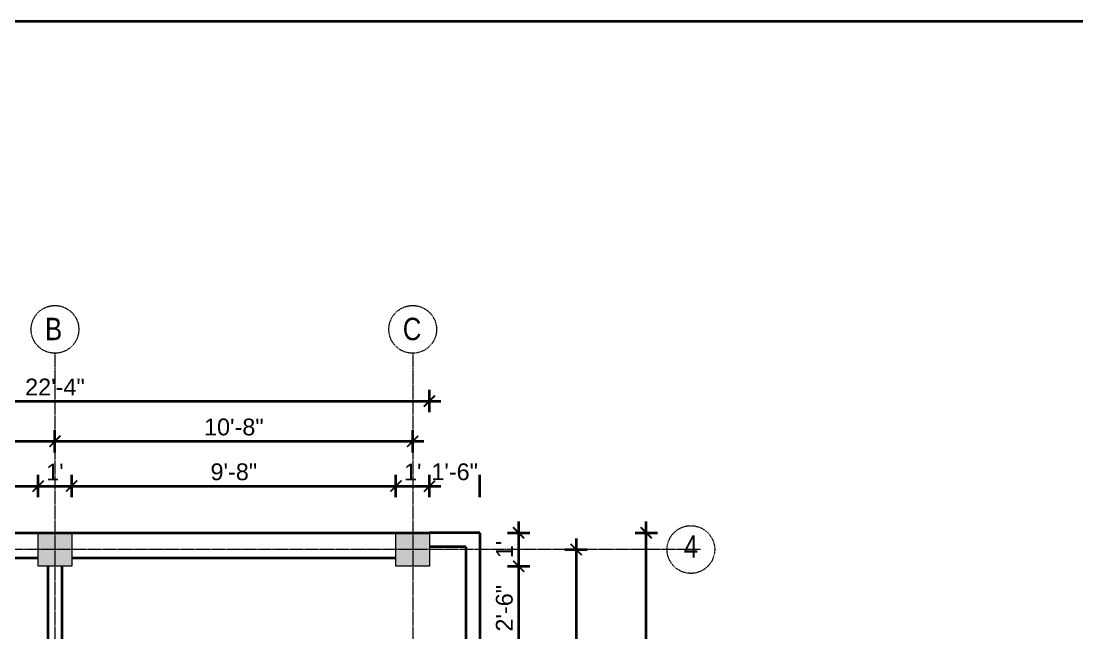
# Model space of a CAD drawing. Header units: inches. Extents: x 141029 to 166402, y -23568 to -18036.
# Drawn here: x 158512.7 to 158890.4, y -21432.4 to -21213.6 of the extents above; entities that cross this region are included whole.
import ezdxf

# ---------------------------------------------------------------- set-up
doc = ezdxf.new("R2010")
doc.units = ezdxf.units.IN
doc.header["$LTSCALE"] = 0.5
doc.header["$MEASUREMENT"] = 0
doc.header["$PDMODE"] = 66
doc.linetypes.add('CENTER', pattern=[2, 1.25, -0.25, 0.25, -0.25])
for name, color, linetype, lineweight in [('Annotate-Lite.w', 177, 'Continuous', 9), ('Annotations-Bold.w', 177, 'Continuous', 13), ('wall', 1, 'Continuous', 40)]:
    doc.layers.add(name, color=color, linetype=linetype, lineweight=lineweight)
doc.styles.add('ARAIL', font='ARIALN.TTF')
doc.styles.get("Standard").update_dxf_attribs({"font": 'arial.ttf'})
doc.dimstyles.new('1 by 96', dxfattribs={"dimtxt": 6, "dimasz": 4, "dimexe": 4, "dimexo": 4, "dimgap": 2, "dimtad": 1, "dimdec": 0, "dimzin": 0, "dimdsep": 46, "dimlunit": 4, "dimtxsty": 'Standard', "dimblk": 'ARCHTICK', "dimcen": 0, "dimdle": 4, "dimadec": 0, "dimazin": 0, "dimtfac": 1, "dimtdec": 0, "dimtix": 1, "dimtofl": 0, "dimtmove": 1, "dimatfit": 3, "dimldrblk": 'ARCHTICK', "dimfxl": 4, "dimfxlon": 1, "dimtolj": 1, "dimtzin": 0, "dimlwd": -1, "dimlwe": -1, "dimarcsym": 0})

# ---------------------------------------------------------------- blocks, each defined once
blk = doc.blocks.new('_ArchTick')
at = {"color": 0, "linetype": 'ByBlock', "const_width": 0.15}
blk.add_lwpolyline([(-0.5, -0.5), (0.5, 0.5)], dxfattribs=at)
blk = doc.blocks.new('*D423')
at = {"layer": 'Defpoints', "color": 0, "transparency": 16777216}
for p in [(158518.77, -21379.85), (158402.77, -21396.55), (158518.77, -21396.55)]:
    blk.add_point(p, dxfattribs=at)
at = {"layer": 'wall', "color": 0, "transparency": 16777216}
for p, q in [((158402.77, -21383.85), (158402.77, -21375.85)), ((158518.77, -21383.85), (158518.77, -21375.85)), ((158398.77, -21379.85), (158522.77, -21379.85))]:
    blk.add_line(p, q, dxfattribs=at)
at = {"layer": 'wall', "color": 0, "transparency": 16777216, "xscale": 4, "yscale": 4, "zscale": 4, "rotation": 180}
blk.add_blockref('_ArchTick', (158402.77, -21379.85), dxfattribs=at)
at = {"layer": 'wall', "color": 0, "transparency": 16777216, "xscale": 4, "yscale": 4, "zscale": 4}
blk.add_blockref('_ArchTick', (158518.77, -21379.85), dxfattribs=at)
at = {"layer": 'wall', "color": 0, "transparency": 16777216, "insert": (158460.77, -21374.79), "char_height": 6, "attachment_point": 5}
blk.add_mtext('\\A1;9\'-8"', dxfattribs=at)
blk = doc.blocks.new('*D424')
at = {"layer": 'Defpoints', "color": 0, "transparency": 16777216}
for p in [(158530.77, -21379.85), (158518.77, -21396.55), (158530.77, -21396.55)]:
    blk.add_point(p, dxfattribs=at)
at = {"layer": 'wall', "color": 0, "transparency": 16777216}
for p, q in [((158518.77, -21383.85), (158518.77, -21375.85)), ((158530.77, -21383.85), (158530.77, -21375.85)), ((158514.77, -21379.85), (158534.77, -21379.85))]:
    blk.add_line(p, q, dxfattribs=at)
at = {"layer": 'wall', "color": 0, "transparency": 16777216, "xscale": 4, "yscale": 4, "zscale": 4, "rotation": 180}
blk.add_blockref('_ArchTick', (158518.77, -21379.85), dxfattribs=at)
at = {"layer": 'wall', "color": 0, "transparency": 16777216, "xscale": 4, "yscale": 4, "zscale": 4}
blk.add_blockref('_ArchTick', (158530.77, -21379.85), dxfattribs=at)
at = {"layer": 'wall', "color": 0, "transparency": 16777216, "insert": (158524.77, -21374.84), "char_height": 6, "attachment_point": 5}
blk.add_mtext("\\A1;1'", dxfattribs=at)
blk = doc.blocks.new('*D425')
at = {"layer": 'Defpoints', "color": 0, "transparency": 16777216}
for p in [(158646.77, -21379.85), (158530.77, -21396.55), (158646.77, -21396.55)]:
    blk.add_point(p, dxfattribs=at)
at = {"layer": 'wall', "color": 0, "transparency": 16777216}
for p, q in [((158530.77, -21383.85), (158530.77, -21375.85)), ((158646.77, -21383.85), (158646.77, -21375.85)), ((158526.77, -21379.85), (158650.77, -21379.85))]:
    blk.add_line(p, q, dxfattribs=at)
at = {"layer": 'wall', "color": 0, "transparency": 16777216, "xscale": 4, "yscale": 4, "zscale": 4, "rotation": 180}
blk.add_blockref('_ArchTick', (158530.77, -21379.85), dxfattribs=at)
at = {"layer": 'wall', "color": 0, "transparency": 16777216, "xscale": 4, "yscale": 4, "zscale": 4}
blk.add_blockref('_ArchTick', (158646.77, -21379.85), dxfattribs=at)
at = {"layer": 'wall', "color": 0, "transparency": 16777216, "insert": (158588.77, -21374.79), "char_height": 6, "attachment_point": 5}
blk.add_mtext('\\A1;9\'-8"', dxfattribs=at)
blk = doc.blocks.new('*D426')
at = {"layer": 'Defpoints', "color": 0, "transparency": 16777216}
for p in [(158658.77, -21379.85), (158646.77, -21396.55), (158658.77, -21396.55)]:
    blk.add_point(p, dxfattribs=at)
at = {"layer": 'wall', "color": 0, "transparency": 16777216}
for p, q in [((158646.77, -21383.85), (158646.77, -21375.85)), ((158658.77, -21383.85), (158658.77, -21375.85)), ((158642.77, -21379.85), (158662.77, -21379.85))]:
    blk.add_line(p, q, dxfattribs=at)
at = {"layer": 'wall', "color": 0, "transparency": 16777216, "xscale": 4, "yscale": 4, "zscale": 4, "rotation": 180}
blk.add_blockref('_ArchTick', (158646.77, -21379.85), dxfattribs=at)
at = {"layer": 'wall', "color": 0, "transparency": 16777216, "xscale": 4, "yscale": 4, "zscale": 4}
blk.add_blockref('_ArchTick', (158658.77, -21379.85), dxfattribs=at)
at = {"layer": 'wall', "color": 0, "transparency": 16777216, "insert": (158652.77, -21374.84), "char_height": 6, "attachment_point": 5}
blk.add_mtext("\\A1;1'", dxfattribs=at)
blk = doc.blocks.new('*D427')
at = {"layer": 'Defpoints', "color": 0, "transparency": 16777216}
for p in [(158524.77, -21363.83), (158396.77, -21396.55), (158524.77, -21396.55)]:
    blk.add_point(p, dxfattribs=at)
at = {"layer": 'wall', "color": 0, "transparency": 16777216}
for p, q in [((158396.77, -21367.83), (158396.77, -21359.83)), ((158524.77, -21367.83), (158524.77, -21359.83)), ((158392.77, -21363.83), (158528.77, -21363.83))]:
    blk.add_line(p, q, dxfattribs=at)
at = {"layer": 'wall', "color": 0, "transparency": 16777216, "xscale": 4, "yscale": 4, "zscale": 4, "rotation": 180}
blk.add_blockref('_ArchTick', (158396.77, -21363.83), dxfattribs=at)
at = {"layer": 'wall', "color": 0, "transparency": 16777216, "xscale": 4, "yscale": 4, "zscale": 4}
blk.add_blockref('_ArchTick', (158524.77, -21363.83), dxfattribs=at)
at = {"layer": 'wall', "color": 0, "transparency": 16777216, "insert": (158460.77, -21358.77), "char_height": 6, "attachment_point": 5}
blk.add_mtext('\\A1;10\'-8"', dxfattribs=at)
blk = doc.blocks.new('*D428')
at = {"layer": 'Defpoints', "color": 0, "transparency": 16777216}
for p in [(158652.77, -21363.83), (158524.77, -21396.55), (158652.77, -21396.55)]:
    blk.add_point(p, dxfattribs=at)
at = {"layer": 'wall', "color": 0, "transparency": 16777216}
for p, q in [((158524.77, -21367.83), (158524.77, -21359.83)), ((158652.77, -21367.83), (158652.77, -21359.83)), ((158520.77, -21363.83), (158656.77, -21363.83))]:
    blk.add_line(p, q, dxfattribs=at)
at = {"layer": 'wall', "color": 0, "transparency": 16777216, "xscale": 4, "yscale": 4, "zscale": 4, "rotation": 180}
blk.add_blockref('_ArchTick', (158524.77, -21363.83), dxfattribs=at)
at = {"layer": 'wall', "color": 0, "transparency": 16777216, "xscale": 4, "yscale": 4, "zscale": 4}
blk.add_blockref('_ArchTick', (158652.77, -21363.83), dxfattribs=at)
at = {"layer": 'wall', "color": 0, "transparency": 16777216, "insert": (158588.77, -21358.77), "char_height": 6, "attachment_point": 5}
blk.add_mtext('\\A1;10\'-8"', dxfattribs=at)
blk = doc.blocks.new('*D429')
at = {"layer": 'Defpoints', "color": 0, "transparency": 16777216}
for p in [(158658.77, -21349.45), (158390.77, -21396.55), (158658.77, -21396.55)]:
    blk.add_point(p, dxfattribs=at)
at = {"layer": 'wall', "color": 0, "transparency": 16777216}
for p, q in [((158390.77, -21353.45), (158390.77, -21345.45)), ((158658.77, -21353.45), (158658.77, -21345.45)), ((158386.77, -21349.45), (158662.77, -21349.45))]:
    blk.add_line(p, q, dxfattribs=at)
at = {"layer": 'wall', "color": 0, "transparency": 16777216, "xscale": 4, "yscale": 4, "zscale": 4, "rotation": 180}
blk.add_blockref('_ArchTick', (158390.77, -21349.45), dxfattribs=at)
at = {"layer": 'wall', "color": 0, "transparency": 16777216, "xscale": 4, "yscale": 4, "zscale": 4}
blk.add_blockref('_ArchTick', (158658.77, -21349.45), dxfattribs=at)
at = {"layer": 'wall', "color": 0, "transparency": 16777216, "insert": (158524.77, -21344.43), "char_height": 6, "attachment_point": 5}
blk.add_mtext('\\A1;22\'-4"', dxfattribs=at)
blk = doc.blocks.new('*D435')
at = {"layer": 'Defpoints', "color": 0, "transparency": 16777216}
for p in [(158658.77, -21396.55), (158658.77, -21408.55), (158690.64, -21408.55)]:
    blk.add_point(p, dxfattribs=at)
at = {"layer": 'wall', "color": 0, "transparency": 16777216}
for p, q in [((158690.64, -21392.55), (158690.64, -21412.55)), ((158686.64, -21396.55), (158694.64, -21396.55)), ((158686.64, -21408.55), (158694.64, -21408.55))]:
    blk.add_line(p, q, dxfattribs=at)
at = {"layer": 'wall', "color": 0, "transparency": 16777216, "xscale": 4, "yscale": 4, "zscale": 4}
for p, rotation in [((158690.64, -21396.55), 90), ((158690.64, -21408.55), 270)]:
    blk.add_blockref('_ArchTick', p, dxfattribs=dict(at, rotation=rotation))
at = {"layer": 'wall', "color": 0, "transparency": 16777216, "insert": (158685.62, -21402.55), "char_height": 6, "attachment_point": 5, "rotation": 90}
blk.add_mtext("\\A1;1'", dxfattribs=at)
blk = doc.blocks.new('*D436')
at = {"layer": 'Defpoints', "color": 0, "transparency": 16777216}
for p in [(158658.77, -21408.55), (158658.77, -21438.55), (158690.64, -21438.55)]:
    blk.add_point(p, dxfattribs=at)
at = {"layer": 'wall', "color": 0, "transparency": 16777216}
for p, q in [((158690.64, -21404.55), (158690.64, -21442.55)), ((158686.64, -21408.55), (158694.64, -21408.55)), ((158686.64, -21438.55), (158694.64, -21438.55))]:
    blk.add_line(p, q, dxfattribs=at)
at = {"layer": 'wall', "color": 0, "transparency": 16777216, "xscale": 4, "yscale": 4, "zscale": 4}
for p, rotation in [((158690.64, -21408.55), 90), ((158690.64, -21438.55), 270)]:
    blk.add_blockref('_ArchTick', p, dxfattribs=dict(at, rotation=rotation))
at = {"layer": 'wall', "color": 0, "transparency": 16777216, "insert": (158685.57, -21423.55), "char_height": 6, "attachment_point": 5, "rotation": 90}
blk.add_mtext('\\A1;2\'-6"', dxfattribs=at)
blk = doc.blocks.new('*D415')
at = {"layer": 'Defpoints', "color": 0, "transparency": 16777216}
for p in [(158658.77, -21402.55), (158658.77, -21548.55), (158711.24, -21548.55)]:
    blk.add_point(p, dxfattribs=at)
at = {"layer": 'wall', "color": 0, "transparency": 16777216}
for p, q in [((158711.24, -21398.55), (158711.24, -21552.55)), ((158707.24, -21402.55), (158715.24, -21402.55)), ((158707.24, -21548.55), (158715.24, -21548.55))]:
    blk.add_line(p, q, dxfattribs=at)
at = {"layer": 'wall', "color": 0, "transparency": 16777216, "xscale": 4, "yscale": 4, "zscale": 4}
for p, rotation in [((158711.24, -21402.55), 90), ((158711.24, -21548.55), 270)]:
    blk.add_blockref('_ArchTick', p, dxfattribs=dict(at, rotation=rotation))
at = {"layer": 'wall', "color": 0, "transparency": 16777216, "insert": (158706.22, -21475.55), "char_height": 6, "attachment_point": 5, "rotation": 90}
blk.add_mtext('\\A1;12\'-2"', dxfattribs=at)
blk = doc.blocks.new('*D418')
at = {"layer": 'Defpoints', "color": 0, "transparency": 16777216}
for p in [(158530.77, -21396.55), (158736.32, -21396.55), (158530.77, -21743.55)]:
    blk.add_point(p, dxfattribs=at)
at = {"layer": 'wall', "color": 0, "transparency": 16777216}
for p, q in [((158736.32, -21747.55), (158736.32, -21392.55)), ((158732.32, -21396.55), (158740.32, -21396.55)), ((158732.32, -21743.55), (158740.32, -21743.55))]:
    blk.add_line(p, q, dxfattribs=at)
at = {"layer": 'wall', "color": 0, "transparency": 16777216, "xscale": 4, "yscale": 4, "zscale": 4}
for p, rotation in [((158736.32, -21396.55), 90), ((158736.32, -21743.55), 270)]:
    blk.add_blockref('_ArchTick', p, dxfattribs=dict(at, rotation=rotation))
at = {"layer": 'wall', "color": 0, "transparency": 16777216, "insert": (158731.26, -21570.05), "char_height": 6, "attachment_point": 5, "rotation": 90}
blk.add_mtext('\\A1;28\'-11"', dxfattribs=at)
blk = doc.blocks.new('*D551')
at = {"layer": 'Defpoints', "color": 0, "transparency": 16777216}
for p in [(158676.77, -21379.85), (158658.77, -21396.55), (158676.77, -21396.55)]:
    blk.add_point(p, dxfattribs=at)
at = {"layer": 'wall', "color": 0, "transparency": 16777216}
for p, q in [((158658.77, -21383.85), (158658.77, -21375.85)), ((158676.77, -21383.85), (158676.77, -21375.85))]:
    blk.add_line(p, q, dxfattribs=at)
at = {"layer": 'wall', "color": 0, "transparency": 16777216, "insert": (158667.77, -21374.79), "char_height": 6, "attachment_point": 5}
blk.add_mtext('\\A1;1\'-6"', dxfattribs=at)

msp = doc.modelspace()

# ---------------------------------------------------------------- hatches: boundary and pattern name
at = {"layer": 'wall'}
for points in [[(158530.77, -21396.55), (158518.77, -21396.55), (158518.77, -21408.55), (158530.77, -21408.55)], [(158658.77, -21396.55), (158646.77, -21396.55), (158646.77, -21408.55), (158658.77, -21408.55)]]:
    msp.add_hatch(color=256, dxfattribs=at).paths.add_polyline_path(points)

# ---------------------------------------------------------------- linework, layer by layer
at = {"layer": 'Annotate-Lite.w'}
for points in [[(158518.77, -21396.55), (158530.77, -21396.55), (158530.77, -21408.55), (158518.77, -21408.55)], [(158646.77, -21396.55), (158658.77, -21396.55), (158658.77, -21408.55), (158646.77, -21408.55)]]:
    msp.add_lwpolyline(points, close=True, dxfattribs=at)
at = {"layer": 'Annotations-Bold.w', "color": 0, "linetype": 'CENTER', "ltscale": 0.3}
for p, q in [((158524.77, -21332.36), (158524.77, -21834.6)), ((158652.77, -21332.36), (158652.77, -21834.6)), ((158755.77, -21402.55), (158291.34, -21402.55))]:
    msp.add_line(p, q, dxfattribs=at)
for centre in [(158524.77, -21323.83), (158652.77, -21323.83), (158752.28, -21402.55)]:
    msp.add_circle(centre, 8.53, dxfattribs=at)
at = {"layer": 'wall'}
for p, q in [((158390.77, -21396.55), (158658.77, -21396.55)), ((158676.77, -21396.55), (158658.77, -21396.55)), ((158676.77, -21396.55), (158676.77, -21438.55)), ((158671.77, -21401.55), (158658.77, -21401.55)), ((158671.77, -21401.55), (158671.77, -21438.55)), ((158402.77, -21405.55), (158518.77, -21405.55)), ((158522.27, -21408.55), (158522.27, -21542.55)), ((158527.27, -21408.55), (158527.27, -21542.55)), ((158530.77, -21405.55), (158646.77, -21405.55))]:
    msp.add_line(p, q, dxfattribs=at)
msp.add_lwpolyline([(156229.71, -21213.61), (160362.18, -21213.61), (160362.18, -22372.45), (156229.71, -22372.45)], close=True, dxfattribs=at)

# ---------------------------------------------------------------- texts
at = {"layer": 'Annotations-Bold.w', "color": 0, "linetype": 'CENTER', "ltscale": 0.3, "char_height": 8, "attachment_point": 1, "style": 'ARAIL'}
for s, insert in [('B', (158521.23, -21319.69)), ('C', (158649.23, -21319.69)), ('4', (158749.73, -21397.5))]:
    msp.add_mtext_dynamic_manual_height_columns(s, width=6.5393, gutter_width=100, heights=[0], dxfattribs=dict(at, insert=insert))

# ---------------------------------------------------------------- dimensions: what is measured, and where the dimension line sits
at = {"layer": 'wall'}
for base, p1, p2, picture, middle in [((158658.77, -21349.45), (158390.77, -21396.55), (158658.77, -21396.55), '*D429', (158524.77, -21344.43)), ((158524.77, -21363.83), (158396.77, -21396.55), (158524.77, -21396.55), '*D427', (158460.77, -21358.77)), ((158652.77, -21363.83), (158524.77, -21396.55), (158652.77, -21396.55), '*D428', (158588.77, -21358.77)), ((158518.77, -21379.85), (158402.77, -21396.55), (158518.77, -21396.55), '*D423', (158460.77, -21374.79)), ((158530.77, -21379.85), (158518.77, -21396.55), (158530.77, -21396.55), '*D424', (158524.77, -21374.84)), ((158646.77, -21379.85), (158530.77, -21396.55), (158646.77, -21396.55), '*D425', (158588.77, -21374.79)), ((158658.77, -21379.85), (158646.77, -21396.55), (158658.77, -21396.55), '*D426', (158652.77, -21374.84)), ((158676.77, -21379.85), (158658.77, -21396.55), (158676.77, -21396.55), '*D551', (158667.77, -21374.79))]:
    dim = msp.add_linear_dim(base=base, p1=p1, p2=p2, dimstyle='1 by 96', dxfattribs=at)
    dim.commit()
    dim.dimension.update_dxf_attribs({"geometry": picture, "text_midpoint": middle})
for base, p1, p2, picture, middle in [((158736.32, -21396.55), (158530.77, -21743.55), (158530.77, -21396.55), '*D418', (158731.26, -21570.05)), ((158690.64, -21408.55), (158658.77, -21396.55), (158658.77, -21408.55), '*D435', (158685.62, -21402.55)), ((158711.24, -21548.55), (158658.77, -21402.55), (158658.77, -21548.55), '*D415', (158706.22, -21475.55)), ((158690.64, -21438.55), (158658.77, -21408.55), (158658.77, -21438.55), '*D436', (158685.57, -21423.55))]:
    dim = msp.add_linear_dim(base=base, p1=p1, p2=p2, angle=90, dimstyle='1 by 96', dxfattribs=at)
    dim.commit()
    dim.dimension.update_dxf_attribs({"geometry": picture, "text_midpoint": middle})

doc.saveas('drawing.dxf')
